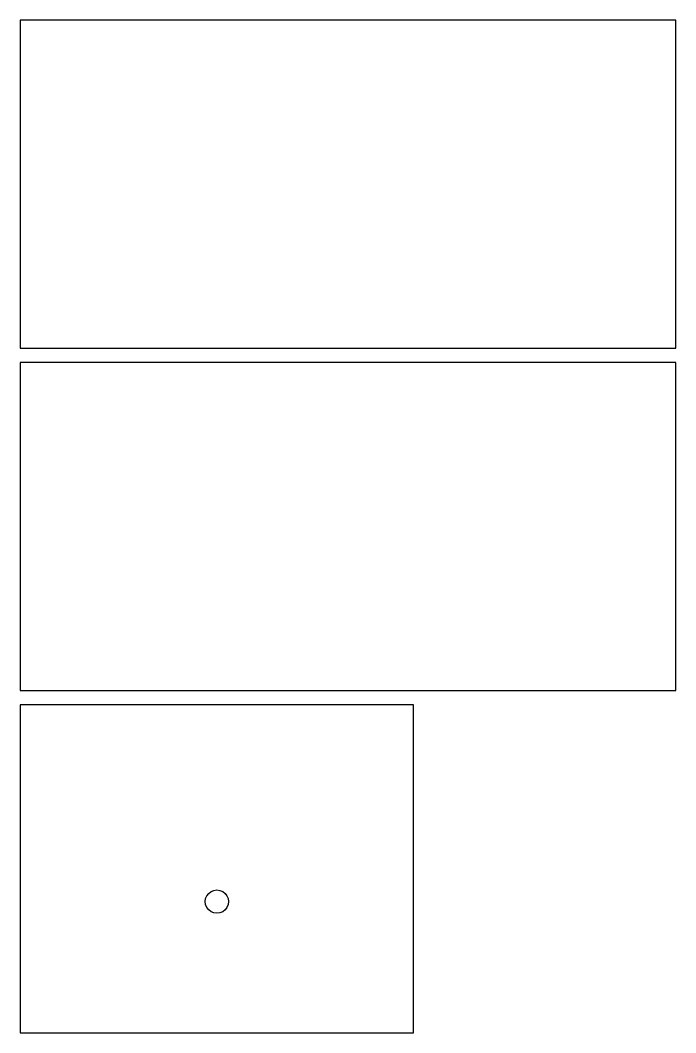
# Model space of a CAD drawing. Header units: metres. Extents: x 8 to 188, y 11 to 289.
import ezdxf

# ---------------------------------------------------------------- set-up
doc = ezdxf.new("R2010")
doc.units = ezdxf.units.M

msp = doc.modelspace()

# ---------------------------------------------------------------- linework, layer by layer
at = {"layer": 'CUT'}
for points in [[(8, 199), (188, 199), (188, 289), (8, 289)], [(8, 105), (188, 105), (188, 195), (8, 195)], [(8, 11), (116, 11), (116, 101), (8, 101)], [(65.09, 46.17), (64.77, 45.4), (64.26, 44.74), (63.6, 44.23), (62.83, 43.91), (62, 43.8), (61.17, 43.91), (60.4, 44.23), (59.74, 44.74), (59.23, 45.4), (58.91, 46.17), (58.8, 47), (58.91, 47.83), (59.23, 48.6), (59.74, 49.26), (60.4, 49.77), (61.17, 50.09), (62, 50.2), (62.83, 50.09), (63.6, 49.77), (64.26, 49.26), (64.77, 48.6), (65.09, 47.83), (65.2, 47)]]:
    msp.add_lwpolyline(points, close=True, dxfattribs=at)

doc.saveas('drawing.dxf')
